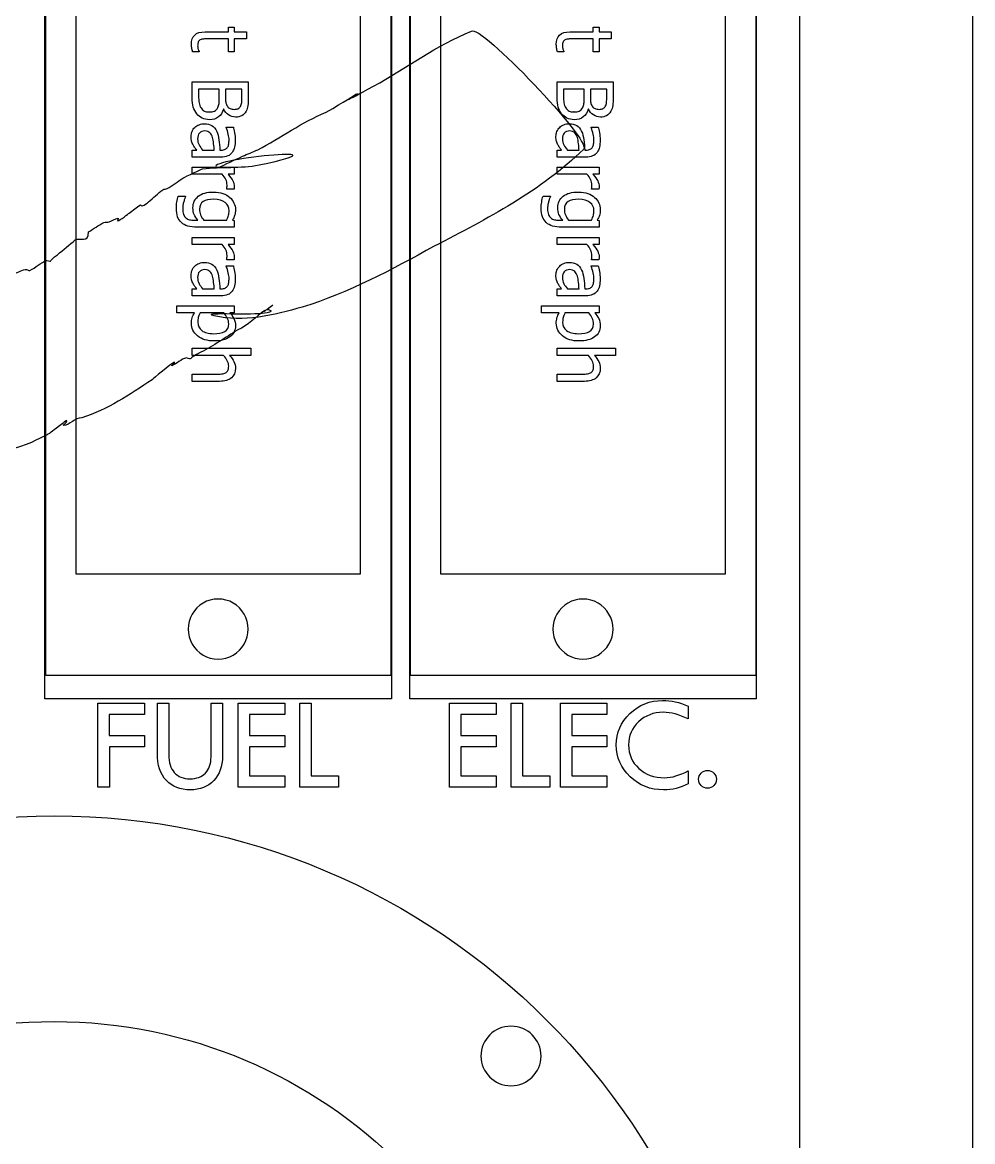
# Model space of a CAD drawing. Extents: x 0 to 339, y 0 to 211.
# Drawn here: x 303.77 to 338.59, y 86.33 to 127.34 of the extents above; entities that cross this region are included whole.
import ezdxf

# ---------------------------------------------------------------- set-up
doc = ezdxf.new("R2010")
doc.units = 0
doc.layers.add('Layer_1', color=7, linetype='CONTINUOUS')

msp = doc.modelspace()

# ---------------------------------------------------------------- linework, layer by layer
at = {"layer": 'Layer_1', "color": 7}
for p, q in [((338.58731, 210.418888), (338.58731, 0.132278)), ((306.537146, 102.394061), (308.239713, 102.394061)), ((306.537146, 99.321721), (306.537146, 102.394061)), ((308.239713, 102.394061), (308.239713, 101.974441)), ((308.717203, 102.389231), (309.136816, 102.389231)), ((308.717203, 100.570911), (308.717203, 102.389231)), ((309.136816, 102.389231), (309.136816, 100.500981)), ((310.68263, 100.428631), (310.68263, 102.389231)), ((310.68263, 102.389231), (311.102243, 102.389231)), ((311.102243, 102.389231), (311.102243, 100.457571)), ((311.678607, 102.394061), (313.381173, 102.394061)), ((311.678607, 99.321721), (311.678607, 102.394061)), ((313.381173, 102.394061), (313.381173, 101.974441)), ((313.933422, 102.394061), (314.348212, 102.394061)), ((313.933422, 99.321721), (313.933422, 102.394061)), ((314.348212, 102.394061), (314.348212, 99.736511)), ((319.424213, 102.394061), (321.126779, 102.394061)), ((319.424213, 99.321721), (319.424213, 102.394061)), ((321.126779, 102.394061), (321.126779, 101.974441)), ((321.679028, 102.394061), (322.093818, 102.394061)), ((321.679028, 99.321721), (321.679028, 102.394061)), ((322.093818, 102.394061), (322.093818, 99.736511)), ((323.485292, 102.394061), (325.187858, 102.394061)), ((323.485292, 99.321721), (323.485292, 102.394061)), ((325.187858, 102.394061), (325.187858, 101.974441)), ((328.163732, 102.290361), (328.163732, 101.815281)), ((328.163732, 102.290361), (328.163732, 102.290361)), ((308.239713, 101.974441), (306.951936, 101.974441)), ((306.951936, 101.974441), (306.951936, 101.207561)), ((313.381173, 101.974441), (312.093396, 101.974441)), ((312.093396, 101.974441), (312.093396, 101.207561)), ((321.126779, 101.974441), (319.839003, 101.974441)), ((319.839003, 101.974441), (319.839003, 101.207561)), ((325.187858, 101.974441), (323.900081, 101.974441)), ((323.900081, 101.974441), (323.900081, 101.207561)), ((306.951936, 101.207561), (308.239713, 101.207561)), ((308.239713, 101.207561), (308.239713, 100.792771)), ((312.093396, 101.207561), (313.381173, 101.207561)), ((313.381173, 101.207561), (313.381173, 100.792771)), ((319.839003, 101.207561), (321.126779, 101.207561)), ((321.126779, 101.207561), (321.126779, 100.792771)), ((323.900081, 101.207561), (325.187858, 101.207561)), ((325.187858, 101.207561), (325.187858, 100.792771)), ((308.239713, 100.792771), (306.956759, 100.792771)), ((306.956759, 100.792771), (306.956759, 99.321721)), ((313.381173, 100.792771), (312.093396, 100.792771)), ((312.093396, 100.792771), (312.093396, 99.736511)), ((321.126779, 100.792771), (319.839003, 100.792771)), ((319.839003, 100.792771), (319.839003, 99.736511)), ((325.187858, 100.792771), (323.900081, 100.792771)), ((323.900081, 100.792771), (323.900081, 99.736511)), ((312.093396, 99.736511), (313.381173, 99.736511)), ((313.381173, 99.736511), (313.381173, 99.321721)), ((314.348212, 99.736511), (315.349012, 99.736511)), ((315.349012, 99.736511), (315.349012, 99.321721)), ((319.839003, 99.736511), (321.126779, 99.736511)), ((321.126779, 99.736511), (321.126779, 99.321721)), ((322.093818, 99.736511), (323.094618, 99.736511)), ((323.094618, 99.736511), (323.094618, 99.321721)), ((323.900081, 99.736511), (325.187858, 99.736511)), ((325.187858, 99.736511), (325.187858, 99.321721)), ((328.163732, 99.919791), (328.163732, 99.439891)), ((306.956759, 99.321721), (306.537146, 99.321721)), ((313.381173, 99.321721), (311.678607, 99.321721)), ((315.349012, 99.321721), (313.933422, 99.321721)), ((321.126779, 99.321721), (319.424213, 99.321721)), ((323.094618, 99.321721), (321.679028, 99.321721)), ((325.187858, 99.321721), (323.485292, 99.321721)), ((328.547171, 99.603871), (328.547171, 99.603871))]:
    msp.add_line(p, q, dxfattribs=at)
at = {"layer": 'Layer_1', "color": 6}
for p, q in [((332.242034, 204.072506), (332.242034, 6.478666)), ((304.59308, 102.556143), (304.59308, 202.886143)), ((317.29308, 202.886143), (317.29308, 102.556143)), ((317.961255, 102.556138), (317.961255, 202.886138)), ((330.661255, 202.886138), (330.661255, 102.556138)), ((311.318932, 126.995346), (311.318932, 127.170357)), ((311.318932, 127.170357), (311.533912, 127.170357)), ((311.533912, 127.170357), (311.533912, 126.995346)), ((324.687107, 126.995341), (324.687107, 127.170352)), ((324.687107, 127.170352), (324.902087, 127.170352)), ((324.902087, 127.170352), (324.902087, 126.995341)), ((310.465932, 126.995346), (311.318932, 126.995346)), ((311.318932, 126.736275), (310.587202, 126.736275)), ((311.318932, 126.259474), (311.318932, 126.736275)), ((311.533912, 126.995346), (311.97626, 126.995346)), ((311.97626, 126.736275), (311.533912, 126.736275)), ((311.533912, 126.736275), (311.533912, 126.259474)), ((311.97626, 126.995346), (311.97626, 126.736275)), ((323.834107, 126.995341), (324.687107, 126.995341)), ((324.687107, 126.73627), (323.955377, 126.73627)), ((324.687107, 126.259469), (324.687107, 126.73627)), ((324.902087, 126.995341), (325.344435, 126.995341)), ((325.344435, 126.73627), (324.902087, 126.73627)), ((324.902087, 126.73627), (324.902087, 126.259469)), ((325.344435, 126.995341), (325.344435, 126.73627)), ((309.964372, 126.546144), (309.964322, 126.546106)), ((323.332547, 126.546139), (323.332497, 126.546101)), ((310.241362, 126.259512), (310.008472, 126.259512)), ((310.241362, 126.274672), (310.241362, 126.259512)), ((311.533912, 126.259474), (311.318932, 126.259474)), ((323.609537, 126.259507), (323.376647, 126.259507)), ((323.609537, 126.274667), (323.609537, 126.259507)), ((324.902087, 126.259469), (324.687107, 126.259469)), ((309.994652, 124.57827), (309.994652, 125.166692)), ((309.994652, 125.166692), (312.04655, 125.166692)), ((312.04655, 125.166692), (312.04655, 124.622367)), ((323.362827, 124.578265), (323.362827, 125.166687)), ((323.362827, 125.166687), (325.414725, 125.166687)), ((325.414725, 125.166687), (325.414725, 124.622362)), ((310.985802, 124.893838), (310.227882, 124.893838)), ((310.227882, 124.893838), (310.227882, 124.671973)), ((310.985802, 124.583779), (310.985802, 124.893838)), ((311.813392, 124.893837), (311.212562, 124.893837)), ((311.212562, 124.893837), (311.212562, 124.583778)), ((311.813392, 124.632009), (311.813392, 124.893837)), ((324.353977, 124.893833), (323.596057, 124.893833)), ((323.596057, 124.893833), (323.596057, 124.671968)), ((324.353977, 124.583774), (324.353977, 124.893833)), ((325.181567, 124.893832), (324.580737, 124.893832)), ((324.580737, 124.893832), (324.580737, 124.583773)), ((325.181567, 124.632004), (325.181567, 124.893832)), ((310.613722, 124.058745), (310.613382, 124.058749)), ((311.145314, 124.159344), (311.134314, 124.159344)), ((311.544642, 124.155215), (311.544932, 124.155209)), ((323.981897, 124.05874), (323.981557, 124.058744)), ((324.513489, 124.159339), (324.502489, 124.159339)), ((324.912817, 124.15521), (324.913107, 124.155204)), ((310.624434, 123.774872), (310.624402, 123.774871)), ((311.237592, 123.489626), (311.237592, 123.504786)), ((311.237592, 123.504786), (311.500792, 123.504786)), ((323.992609, 123.774867), (323.992577, 123.774866)), ((324.605767, 123.489621), (324.605767, 123.504781)), ((324.605767, 123.504781), (324.868967, 123.504781)), ((309.994592, 122.405113), (309.994592, 122.662806)), ((309.994592, 122.662806), (310.158632, 122.662794)), ((310.373602, 122.662794), (310.800792, 122.662794)), ((310.373682, 122.662794), (310.373602, 122.662794)), ((311.007522, 122.662804), (311.057122, 122.662804)), ((323.362767, 122.405108), (323.362767, 122.662801)), ((323.362767, 122.662801), (323.526807, 122.662789)), ((323.741777, 122.662789), (324.168967, 122.662789)), ((323.741857, 122.662789), (323.741777, 122.662789)), ((324.375697, 122.662799), (324.425297, 122.662799)), ((311.047412, 122.405113), (309.994592, 122.405113)), ((324.415587, 122.405108), (323.362767, 122.405108)), ((309.995212, 121.780848), (309.995212, 122.039919)), ((309.995212, 122.039919), (311.534482, 122.039919)), ((311.534482, 122.039919), (311.534482, 121.780848)), ((323.363387, 121.780843), (323.363387, 122.039914)), ((323.363387, 122.039914), (324.902657, 122.039914)), ((324.902657, 122.039914), (324.902657, 121.780843)), ((311.087992, 121.780848), (309.995212, 121.780848)), ((311.534482, 121.780848), (311.305722, 121.780848)), ((324.456167, 121.780843), (323.363387, 121.780843)), ((324.902657, 121.780843), (324.673897, 121.780843)), ((311.255542, 121.224122), (311.255542, 121.237902)), ((311.525512, 121.224121), (311.255542, 121.224122)), ((324.623717, 121.224117), (324.623717, 121.237897)), ((324.893687, 121.224116), (324.623717, 121.224117)), ((309.477962, 120.978831), (309.748062, 120.978831)), ((309.748062, 120.978831), (309.747972, 120.965051)), ((322.846137, 120.978826), (323.116237, 120.978826)), ((323.116237, 120.978826), (323.116147, 120.965046)), ((310.063682, 120.094128), (310.198732, 120.094128)), ((311.534042, 119.835059), (310.169782, 119.835059)), ((310.412182, 120.094131), (311.256922, 120.094131)), ((310.412302, 120.09413), (310.412182, 120.094131)), ((311.467942, 120.094132), (311.534042, 120.078972)), ((311.534042, 120.078972), (311.534042, 119.835059)), ((323.431857, 120.094123), (323.566907, 120.094123)), ((324.902217, 119.835054), (323.537957, 119.835054)), ((323.780357, 120.094126), (324.625097, 120.094126)), ((323.780477, 120.094125), (323.780357, 120.094126)), ((324.836117, 120.094127), (324.902217, 120.078967)), ((324.902217, 120.078967), (324.902217, 119.835054)), ((309.995212, 119.201159), (309.995212, 119.460233)), ((309.995212, 119.460233), (311.534482, 119.460233)), ((311.534482, 119.460233), (311.534482, 119.201161)), ((323.363387, 119.201154), (323.363387, 119.460228)), ((323.363387, 119.460228), (324.902657, 119.460228)), ((324.902657, 119.460228), (324.902657, 119.201156)), ((311.087992, 119.201159), (309.995212, 119.201159)), ((311.534482, 119.201161), (311.305722, 119.201161)), ((324.456167, 119.201154), (323.363387, 119.201154)), ((324.902657, 119.201156), (324.673897, 119.201156)), ((311.255542, 118.644434), (311.255542, 118.658214)), ((311.525512, 118.644435), (311.255542, 118.644434)), ((324.623717, 118.644429), (324.623717, 118.658209)), ((324.893687, 118.64443), (324.623717, 118.644429)), ((311.237592, 118.407422), (311.237592, 118.422582)), ((311.237592, 118.422582), (311.500792, 118.422582)), ((324.605767, 118.407417), (324.605767, 118.422577)), ((324.605767, 118.422577), (324.868967, 118.422577)), ((309.994592, 117.322909), (309.994592, 117.580602)), ((309.994592, 117.580602), (310.158632, 117.58059)), ((311.047412, 117.322909), (309.994592, 117.322909)), ((310.373682, 117.580591), (310.373602, 117.58059)), ((310.373602, 117.58059), (310.800792, 117.58059)), ((311.007522, 117.5806), (311.057122, 117.5806)), ((323.362767, 117.322904), (323.362767, 117.580597)), ((323.362767, 117.580597), (323.526807, 117.580585)), ((324.415587, 117.322904), (323.362767, 117.322904)), ((323.741857, 117.580586), (323.741777, 117.580585)), ((323.741777, 117.580585), (324.168967, 117.580585)), ((324.375697, 117.580595), (324.425297, 117.580595)), ((309.426902, 116.698646), (309.426902, 116.957717)), ((309.426902, 116.957717), (311.533922, 116.957717)), ((311.533922, 116.957717), (311.533922, 116.698646)), ((322.795077, 116.698641), (322.795077, 116.957712)), ((322.795077, 116.957712), (324.902097, 116.957712)), ((324.902097, 116.957712), (324.902097, 116.698641)), ((310.071822, 116.698646), (309.426902, 116.698646)), ((311.155002, 116.698645), (310.282702, 116.698645)), ((311.533922, 116.698646), (311.372692, 116.698646)), ((323.439997, 116.698641), (322.795077, 116.698641)), ((324.523177, 116.69864), (323.650877, 116.69864)), ((324.902097, 116.698641), (324.740867, 116.698641)), ((310.776082, 115.933833), (310.776032, 115.933834)), ((310.804982, 115.666495), (310.804932, 115.666495)), ((324.144257, 115.933828), (324.144207, 115.933829)), ((324.173157, 115.66649), (324.173107, 115.66649)), ((309.994532, 115.138701), (309.994532, 115.397773)), ((309.994532, 115.397773), (312.138758, 115.397773)), ((312.138758, 115.397773), (312.138758, 115.138701)), ((323.362707, 115.138696), (323.362707, 115.397768)), ((323.362707, 115.397768), (325.506933, 115.397768)), ((325.506933, 115.397768), (325.506933, 115.138696)), ((311.143812, 115.138701), (309.994532, 115.138701)), ((312.138758, 115.138701), (311.362922, 115.138701)), ((324.511987, 115.138696), (323.362707, 115.138696)), ((325.506933, 115.138696), (324.731097, 115.138696)), ((309.994642, 114.187859), (309.994642, 114.44693)), ((309.994642, 114.44693), (310.871072, 114.44693)), ((323.362817, 114.187854), (323.362817, 114.446925)), ((323.362817, 114.446925), (324.239247, 114.446925)), ((310.993592, 114.187855), (309.994642, 114.187859)), ((324.361767, 114.18785), (323.362817, 114.187854)), ((317.29308, 102.556143), (304.59308, 102.556143)), ((330.661255, 102.556138), (317.961255, 102.556138))]:
    msp.add_line(p, q, dxfattribs=at)
at = {"layer": 'Layer_1', "color": 3}
for p, q in [((304.625757, 103.412123), (304.625757, 168.339316)), ((317.272107, 168.339316), (317.272107, 103.412123)), ((317.993932, 103.412118), (317.993932, 168.339311)), ((330.640282, 168.339311), (330.640282, 103.412118)), ((324.338131, 122.696261), (324.337216, 122.696761)), ((317.272107, 103.412123), (304.625757, 103.412123)), ((330.640282, 103.412118), (317.993932, 103.412118))]:
    msp.add_line(p, q, dxfattribs=at)
at = {"layer": 'Layer_1', "color": 1}
for p, q in [((305.736066, 107.125322), (305.736066, 168.339323)), ((316.150067, 168.339323), (316.150067, 107.125322)), ((319.104241, 107.125317), (319.104241, 168.339318)), ((329.518242, 168.339318), (329.518242, 107.125317)), ((316.150067, 107.125322), (305.736066, 107.125322)), ((329.518242, 107.125317), (319.104241, 107.125317)), ((310.943072, 104.01091), (310.943072, 104.01091)), ((324.311247, 104.010905), (324.311247, 104.010905)), ((321.672897, 90.557651), (321.672897, 90.557651))]:
    msp.add_line(p, q, dxfattribs=at)
at = {"layer": 'Layer_1', "color": 3}
for points in [[(320.229681, 127.019041), (320.535354, 127.309541), (324.643804, 122.986771), (324.338131, 122.696261)], [(316.639629, 125.004951), (317.843034, 125.664521), (318.945976, 126.505961), (320.229681, 127.019041)], [(314.897216, 124.047631), (317.679124, 125.693751), (314.249622, 123.695021), (316.639629, 125.004951)], [(312.392644, 122.675191), (313.238596, 123.110591), (314.01073, 123.687521), (314.897216, 124.047631)], [(312.441856, 122.119441), (316.201559, 122.895021), (310.156121, 122.301941), (310.924286, 122.008891)], [(311.833711, 122.436491), (312.018338, 122.519891), (312.212515, 122.582481), (312.392644, 122.675191)], [(324.337216, 122.696761), (322.762151, 121.152481), (320.796615, 120.145841), (318.861558, 119.138451)], [(310.924286, 122.008891), (311.228556, 122.149021), (311.528435, 122.298601), (311.833711, 122.436491)], [(309.647168, 121.635151), (309.786127, 121.702451), (310.322544, 121.964541), (310.369904, 121.971351)], [(310.369904, 121.971351), (311.055254, 122.069951), (311.763703, 121.979351), (312.441856, 122.119441)], [(309.079849, 121.251201), (309.277069, 121.366291), (309.458071, 121.507171), (309.647168, 121.635151)], [(308.390636, 120.763371), (308.571187, 120.905641), (308.729249, 121.076211), (308.916865, 121.209001)], [(308.916865, 121.209001), (308.962665, 121.241401), (309.031377, 121.222901), (309.079849, 121.251201)], [(307.682078, 120.351481), (307.818762, 120.454731), (307.955446, 120.557981), (308.09213, 120.661231)], [(308.09213, 120.661231), (308.11647, 120.646331), (308.1379, 120.607231), (308.16484, 120.616431)], [(308.16484, 120.616431), (308.2498, 120.645531), (308.320098, 120.707831), (308.390636, 120.763371)], [(307.276313, 120.170241), (307.309303, 120.174241), (307.230403, 120.070541), (307.263613, 120.071241)], [(307.263613, 120.071241), (307.332403, 120.072241), (307.671866, 120.343801), (307.682078, 120.351481)], [(306.192236, 119.662321), (306.378953, 119.777371), (306.555112, 119.911631), (306.752386, 120.007471)], [(306.752386, 120.007471), (306.812496, 120.036671), (306.887667, 120.011471), (306.951485, 120.031171)], [(306.951485, 120.031171), (307.063959, 120.066071), (307.159473, 120.155241), (307.276313, 120.170241)], [(305.051432, 118.827751), (305.278683, 118.998631), (305.482438, 119.199351), (305.709821, 119.370041)], [(305.709821, 119.370041), (305.860184, 119.482921), (306.200068, 119.235091), (306.192236, 119.662321)], [(318.861558, 119.138451), (317.30303, 118.276451), (315.722621, 117.436721), (314.017275, 116.906491)], [(304.043449, 118.255511), (304.268424, 118.343011), (304.430296, 118.555411), (304.669612, 118.619191)], [(304.669612, 118.619191), (304.879136, 118.566591), (304.723882, 118.581391), (305.051432, 118.827751)], [(303.402655, 118.103761), (303.561484, 118.159361), (303.708381, 118.250631), (303.872131, 118.289411)], [(303.872131, 118.289411), (303.928781, 118.302811), (303.989183, 118.234411), (304.043449, 118.255511)], [(314.017275, 116.906491), (312.998259, 116.620511), (311.85383, 116.326791), (310.795232, 116.591611)], [(312.931796, 116.970821), (312.82673, 116.891221), (312.72431, 116.807541), (312.613793, 116.735641)], [(312.721717, 116.817461), (312.791757, 116.868561), (313.000879, 117.023191), (312.931796, 116.970821)], [(310.795232, 116.591611), (310.223971, 116.734521), (311.974004, 116.621911), (312.559236, 116.687311)], [(312.652763, 116.789341), (312.326294, 116.541511), (312.041734, 116.240961), (311.660602, 116.072531)], [(312.559236, 116.687311), (313.148331, 116.753111), (312.775295, 116.808321), (312.721717, 116.817461)], [(312.613793, 116.735641), (312.595273, 116.723541), (312.670383, 116.802641), (312.652763, 116.789341)], [(311.660602, 116.072531), (311.209514, 115.797181), (310.78208, 115.487641), (310.306094, 115.254631)], [(310.306094, 115.254631), (309.821245, 115.017281), (309.9955, 114.956561), (309.786558, 115.047061)], [(309.338881, 114.886791), (309.242251, 114.855391), (308.538226, 114.259451), (308.521504, 114.246101)], [(309.239771, 114.758511), (309.188761, 114.740711), (309.390266, 114.903501), (309.338881, 114.886791)], [(309.786558, 115.047061), (309.577564, 115.007761), (309.434292, 114.826531), (309.239771, 114.758511)], [(308.521504, 114.246101), (307.701931, 113.712031), (306.891512, 113.138801), (305.944066, 112.855721)], [(305.400638, 112.737351), (305.395838, 112.790551), (305.305808, 112.687451), (305.262314, 112.656451)], [(305.944066, 112.855721), (305.689775, 112.852721), (305.513747, 112.587861), (305.27041, 112.568301)], [(305.262314, 112.656451), (304.437078, 112.069351), (305.066284, 112.432701), (304.102645, 111.947391)], [(305.27041, 112.568301), (305.1995, 112.562301), (305.407147, 112.666501), (305.400638, 112.737351)], [(304.102645, 111.947391), (303.048122, 111.563571), (301.975342, 111.229431), (300.893064, 110.932831)], [(279.382211, 72.714281), (279.382211, 86.832341), (290.812126, 98.262261), (304.930188, 98.262261)], [(304.930188, 98.262261), (319.027085, 98.262261), (330.457, 86.832341), (330.457, 72.714281)]]:
    msp.add_open_spline(points, degree=3, dxfattribs=at)
at = {"layer": 'Layer_1', "color": 6}
for points in [[(309.964322, 126.546106), (309.964322, 126.687585), (310.004285, 126.797828), (310.084212, 126.876835)], [(310.084212, 126.876835), (310.165059, 126.955842), (310.292299, 126.995346), (310.465932, 126.995346)], [(310.587202, 126.736275), (310.509109, 126.736275), (310.448932, 126.734908), (310.406672, 126.732175)], [(323.332497, 126.546101), (323.332497, 126.68758), (323.37246, 126.797823), (323.452387, 126.87683)], [(323.452387, 126.87683), (323.533234, 126.955837), (323.660474, 126.995341), (323.834107, 126.995341)], [(323.955377, 126.73627), (323.877284, 126.73627), (323.817107, 126.734903), (323.774847, 126.73217)], [(309.976772, 126.40834), (309.968505, 126.457947), (309.964372, 126.503881), (309.964372, 126.546144)], [(310.008472, 126.259512), (309.994672, 126.308205), (309.984105, 126.357815), (309.976772, 126.40834)], [(310.215162, 126.624695), (310.199562, 126.589788), (310.191762, 126.542476), (310.191762, 126.482757)], [(310.191762, 126.482757), (310.191762, 126.440497), (310.197729, 126.399615), (310.209662, 126.360112)], [(310.209662, 126.360112), (310.222529, 126.320605), (310.233095, 126.292125), (310.241362, 126.274672)], [(310.288162, 126.700485), (310.256029, 126.684865), (310.231695, 126.659602), (310.215162, 126.624695)], [(310.406672, 126.732175), (310.364405, 126.729442), (310.324902, 126.718878), (310.288162, 126.700485)], [(323.344947, 126.408335), (323.33668, 126.457942), (323.332547, 126.503876), (323.332547, 126.546139)], [(323.376647, 126.259507), (323.362847, 126.3082), (323.35228, 126.35781), (323.344947, 126.408335)], [(323.583337, 126.62469), (323.567737, 126.589783), (323.559937, 126.542471), (323.559937, 126.482752)], [(323.559937, 126.482752), (323.559937, 126.440492), (323.565904, 126.39961), (323.577837, 126.360107)], [(323.577837, 126.360107), (323.590704, 126.3206), (323.60127, 126.29212), (323.609537, 126.274667)], [(323.656337, 126.70048), (323.624204, 126.68486), (323.59987, 126.659597), (323.583337, 126.62469)], [(323.774847, 126.73217), (323.73258, 126.729437), (323.693077, 126.718873), (323.656337, 126.70048)], [(310.031852, 124.236516), (310.007052, 124.324711), (309.994652, 124.438629), (309.994652, 124.57827)], [(310.227882, 124.671973), (310.227882, 124.552543), (310.233382, 124.458377), (310.244382, 124.389476)], [(310.244382, 124.389476), (310.255382, 124.320574), (310.278815, 124.25994), (310.314682, 124.207575)], [(310.931702, 124.225489), (310.954702, 124.268669), (310.969402, 124.315982), (310.975802, 124.367427)], [(310.975802, 124.367427), (310.982469, 124.417954), (310.985802, 124.490071), (310.985802, 124.583779)], [(311.212562, 124.583778), (311.212562, 124.498339), (311.216695, 124.435409), (311.224962, 124.394987)], [(311.224962, 124.394987), (311.234162, 124.354567), (311.252529, 124.312766), (311.280062, 124.269585)], [(311.759892, 124.259939), (311.784692, 124.304039), (311.799859, 124.353189), (311.805392, 124.407389)], [(311.805392, 124.407389), (311.810725, 124.461589), (311.813392, 124.536462), (311.813392, 124.632009)], [(312.03139, 124.294394), (312.022203, 124.220899), (311.999697, 124.150619), (311.96387, 124.083554)], [(312.04655, 124.622367), (312.04655, 124.476295), (312.041497, 124.366971), (312.03139, 124.294394)], [(323.400027, 124.236511), (323.375227, 124.324706), (323.362827, 124.438624), (323.362827, 124.578265)], [(323.596057, 124.671968), (323.596057, 124.552538), (323.601557, 124.458372), (323.612557, 124.389471)], [(323.612557, 124.389471), (323.623557, 124.320569), (323.64699, 124.259935), (323.682857, 124.20757)], [(324.299877, 124.225484), (324.322877, 124.268664), (324.337577, 124.315977), (324.343977, 124.367422)], [(324.343977, 124.367422), (324.350644, 124.417949), (324.353977, 124.490066), (324.353977, 124.583774)], [(324.580737, 124.583773), (324.580737, 124.498334), (324.58487, 124.435404), (324.593137, 124.394982)], [(324.593137, 124.394982), (324.602337, 124.354562), (324.620704, 124.312761), (324.648237, 124.26958)], [(325.128067, 124.259934), (325.152867, 124.304034), (325.168034, 124.353184), (325.173567, 124.407384)], [(325.173567, 124.407384), (325.1789, 124.461584), (325.181567, 124.536457), (325.181567, 124.632004)], [(325.399565, 124.294389), (325.390378, 124.220894), (325.367872, 124.150614), (325.332045, 124.083549)], [(325.414725, 124.622362), (325.414725, 124.47629), (325.409672, 124.366966), (325.399565, 124.294389)], [(310.161382, 123.988469), (310.100715, 124.06564), (310.057539, 124.148322), (310.031852, 124.236516)], [(310.354312, 123.832751), (310.276219, 123.871338), (310.211909, 123.923244), (310.161382, 123.988469)], [(310.314682, 124.207575), (310.350482, 124.156128), (310.390905, 124.118462), (310.435952, 124.094575)], [(310.435952, 124.094575), (310.481885, 124.070688), (310.541142, 124.058745), (310.613722, 124.058745)], [(310.613382, 124.058749), (310.690549, 124.058749), (310.753939, 124.069772), (310.803552, 124.091819)], [(310.952414, 123.875468), (310.865134, 123.808404), (310.755807, 123.774872), (310.624434, 123.774872)], [(310.803552, 124.091819), (310.854085, 124.113866), (310.896802, 124.158422), (310.931702, 124.225489)], [(311.134314, 124.159344), (311.101247, 124.037158), (311.040614, 123.942533), (310.952414, 123.875468)], [(311.324464, 123.948504), (311.248211, 123.999031), (311.188494, 124.069311), (311.145314, 124.159344)], [(311.280062, 124.269585), (311.306729, 124.228245), (311.341639, 124.198848), (311.384792, 124.181395)], [(311.583534, 123.871334), (311.487067, 123.871334), (311.400711, 123.897057), (311.324464, 123.948504)], [(311.384792, 124.181395), (311.427992, 124.163942), (311.481275, 124.155215), (311.544642, 124.155215)], [(311.544932, 124.155209), (311.594532, 124.155209), (311.637252, 124.163476), (311.673092, 124.180009)], [(311.808154, 123.922324), (311.744754, 123.888331), (311.669881, 123.871334), (311.583534, 123.871334)], [(311.673092, 124.180009), (311.709825, 124.196542), (311.738759, 124.223186), (311.759892, 124.259939)], [(311.96387, 124.083554), (311.924363, 124.010059), (311.872458, 123.956315), (311.808154, 123.922324)], [(323.529557, 123.988464), (323.46889, 124.065635), (323.425714, 124.148317), (323.400027, 124.236511)], [(323.722487, 123.832746), (323.644394, 123.871333), (323.580084, 123.923239), (323.529557, 123.988464)], [(323.682857, 124.20757), (323.718657, 124.156123), (323.75908, 124.118457), (323.804127, 124.09457)], [(323.804127, 124.09457), (323.85006, 124.070683), (323.909317, 124.05874), (323.981897, 124.05874)], [(323.981557, 124.058744), (324.058724, 124.058744), (324.122114, 124.069767), (324.171727, 124.091814)], [(324.320589, 123.875463), (324.233309, 123.808399), (324.123982, 123.774867), (323.992609, 123.774867)], [(324.171727, 124.091814), (324.22226, 124.113861), (324.264977, 124.158417), (324.299877, 124.225484)], [(324.502489, 124.159339), (324.469422, 124.037153), (324.408789, 123.942528), (324.320589, 123.875463)], [(324.692639, 123.948499), (324.616386, 123.999026), (324.556669, 124.069306), (324.513489, 124.159339)], [(324.648237, 124.26958), (324.674904, 124.22824), (324.709814, 124.198843), (324.752967, 124.18139)], [(324.951709, 123.871329), (324.855242, 123.871329), (324.768886, 123.897052), (324.692639, 123.948499)], [(324.752967, 124.18139), (324.796167, 124.163937), (324.84945, 124.15521), (324.912817, 124.15521)], [(324.913107, 124.155204), (324.962707, 124.155204), (325.005427, 124.163471), (325.041267, 124.180004)], [(325.176329, 123.922319), (325.112929, 123.888326), (325.038056, 123.871329), (324.951709, 123.871329)], [(325.041267, 124.180004), (325.078, 124.196537), (325.106934, 124.223181), (325.128067, 124.259934)], [(325.332045, 124.083549), (325.292538, 124.010054), (325.240633, 123.95631), (325.176329, 123.922319)], [(309.987832, 123.343547), (310.011699, 123.400507), (310.045232, 123.450576), (310.088432, 123.493753)], [(310.088432, 123.493753), (310.130699, 123.535093), (310.182602, 123.568166), (310.244142, 123.592973)], [(310.244142, 123.592973), (310.306609, 123.61778), (310.372295, 123.630183), (310.441202, 123.630183)], [(310.624402, 123.774871), (310.522429, 123.774871), (310.432399, 123.794164), (310.354312, 123.832751)], [(310.441202, 123.630183), (310.547775, 123.630183), (310.638269, 123.607676), (310.712682, 123.562663)], [(310.712682, 123.562663), (310.788015, 123.51765), (310.847729, 123.446451), (310.891822, 123.349067)], [(311.314792, 123.247091), (311.297325, 123.327936), (311.271592, 123.408781), (311.237592, 123.489626)], [(311.500792, 123.504786), (311.514592, 123.457013), (311.529759, 123.38857), (311.546292, 123.299459)], [(323.356007, 123.343542), (323.379874, 123.400502), (323.413407, 123.450571), (323.456607, 123.493748)], [(323.456607, 123.493748), (323.498874, 123.535088), (323.550777, 123.568161), (323.612317, 123.592968)], [(323.612317, 123.592968), (323.674784, 123.617775), (323.74047, 123.630178), (323.809377, 123.630178)], [(323.992577, 123.774866), (323.890604, 123.774866), (323.800574, 123.794159), (323.722487, 123.832746)], [(323.809377, 123.630178), (323.91595, 123.630178), (324.006444, 123.607671), (324.080857, 123.562658)], [(324.080857, 123.562658), (324.15619, 123.517645), (324.215904, 123.446446), (324.259997, 123.349062)], [(324.682967, 123.247086), (324.6655, 123.327931), (324.639767, 123.408776), (324.605767, 123.489621)], [(324.868967, 123.504781), (324.882767, 123.457008), (324.897934, 123.388565), (324.914467, 123.299454)], [(309.952032, 123.163024), (309.952032, 123.226411), (309.963965, 123.286585), (309.987832, 123.343547)], [(309.971332, 122.983879), (309.958465, 123.026139), (309.952032, 123.085854), (309.952032, 123.163024)], [(310.257872, 123.288423), (310.212872, 123.238816), (310.190372, 123.16624), (310.190372, 123.070693)], [(310.190372, 123.070693), (310.190372, 122.98893), (310.207839, 122.914975), (310.242772, 122.848829)], [(310.457692, 123.362833), (310.369499, 123.362833), (310.302892, 123.33803), (310.257872, 123.288423)], [(310.639592, 123.295313), (310.596392, 123.340326), (310.535759, 123.362833), (310.457692, 123.362833)], [(310.737392, 123.124437), (310.716259, 123.193339), (310.683659, 123.250298), (310.639592, 123.295313)], [(310.777392, 122.89706), (310.768192, 122.990767), (310.754859, 123.066559), (310.737392, 123.124437)], [(310.891822, 123.349067), (310.931355, 123.26271), (310.958455, 123.160735), (310.973122, 123.043142)], [(310.973122, 123.043142), (310.988722, 122.92555), (311.000189, 122.798771), (311.007522, 122.662804)], [(311.342392, 123.036251), (311.342392, 123.095964), (311.333192, 123.166244), (311.314792, 123.247091)], [(311.546292, 123.299459), (311.562825, 123.210346), (311.571092, 123.122151), (311.571092, 123.034875)], [(323.320207, 123.163019), (323.320207, 123.226406), (323.33214, 123.28658), (323.356007, 123.343542)], [(323.339507, 122.983874), (323.32664, 123.026134), (323.320207, 123.085849), (323.320207, 123.163019)], [(323.626047, 123.288418), (323.581047, 123.238811), (323.558547, 123.166235), (323.558547, 123.070688)], [(323.558547, 123.070688), (323.558547, 122.988925), (323.576014, 122.91497), (323.610947, 122.848824)], [(323.825867, 123.362828), (323.737674, 123.362828), (323.671067, 123.338025), (323.626047, 123.288418)], [(324.007767, 123.295308), (323.964567, 123.340321), (323.903934, 123.362828), (323.825867, 123.362828)], [(324.105567, 123.124432), (324.084434, 123.193334), (324.051834, 123.250293), (324.007767, 123.295308)], [(324.145567, 122.897055), (324.136367, 122.990762), (324.123034, 123.066554), (324.105567, 123.124432)], [(324.259997, 123.349062), (324.29953, 123.262705), (324.32663, 123.16073), (324.341297, 123.043137)], [(324.341297, 123.043137), (324.356897, 122.925545), (324.368364, 122.798766), (324.375697, 122.662799)], [(324.710567, 123.036246), (324.710567, 123.095959), (324.701367, 123.166239), (324.682967, 123.247086)], [(324.914467, 123.299454), (324.931, 123.210341), (324.939267, 123.122146), (324.939267, 123.03487)], [(310.026432, 122.850209), (310.002565, 122.896142), (309.984199, 122.940699), (309.971332, 122.983879)], [(310.092532, 122.748234), (310.064999, 122.783147), (310.042965, 122.817139), (310.026432, 122.850209)], [(310.158632, 122.662794), (310.143032, 122.683921), (310.120999, 122.712401), (310.092532, 122.748234)], [(310.242772, 122.848829), (310.278572, 122.782682), (310.322209, 122.720671), (310.373682, 122.662794)], [(310.800792, 122.662794), (310.795459, 122.724347), (310.787659, 122.802436), (310.777392, 122.89706)], [(311.057122, 122.662804), (311.117789, 122.662804), (311.166479, 122.671991), (311.203192, 122.690364)], [(311.203192, 122.690364), (311.240859, 122.708737), (311.269792, 122.734461), (311.289992, 122.767534)], [(311.289992, 122.767534), (311.311125, 122.800607), (311.324925, 122.84103), (311.331392, 122.888801)], [(311.331392, 122.888801), (311.338725, 122.936574), (311.342392, 122.985724), (311.342392, 123.036251)], [(311.546292, 122.767536), (311.529759, 122.694959), (311.499892, 122.629732), (311.456692, 122.571854)], [(311.571092, 123.034875), (311.571092, 122.929226), (311.562825, 122.840113), (311.546292, 122.767536)], [(323.394607, 122.850204), (323.37074, 122.896137), (323.352374, 122.940694), (323.339507, 122.983874)], [(323.460707, 122.748229), (323.433174, 122.783142), (323.41114, 122.817134), (323.394607, 122.850204)], [(323.526807, 122.662789), (323.511207, 122.683916), (323.489174, 122.712396), (323.460707, 122.748229)], [(323.610947, 122.848824), (323.646747, 122.782677), (323.690384, 122.720666), (323.741857, 122.662789)], [(324.168967, 122.662789), (324.163634, 122.724342), (324.155834, 122.802431), (324.145567, 122.897055)], [(324.425297, 122.662799), (324.485964, 122.662799), (324.534654, 122.671986), (324.571367, 122.690359)], [(324.571367, 122.690359), (324.609034, 122.708732), (324.637967, 122.734456), (324.658167, 122.767529)], [(324.658167, 122.767529), (324.6793, 122.800602), (324.6931, 122.841025), (324.699567, 122.888796)], [(324.699567, 122.888796), (324.7069, 122.936569), (324.710567, 122.985719), (324.710567, 123.036246)], [(324.914467, 122.767531), (324.897934, 122.694954), (324.868067, 122.629727), (324.824867, 122.571849)], [(324.939267, 123.03487), (324.939267, 122.929221), (324.931, 122.840108), (324.914467, 122.767531)], [(311.292702, 122.446453), (311.225635, 122.418893), (311.143872, 122.405113), (311.047412, 122.405113)], [(311.456692, 122.571854), (311.414425, 122.515814), (311.359762, 122.474014), (311.292702, 122.446453)], [(324.660877, 122.446448), (324.59381, 122.418888), (324.512047, 122.405108), (324.415587, 122.405108)], [(324.824867, 122.571849), (324.7826, 122.515809), (324.727937, 122.474009), (324.660877, 122.446448)], [(311.223042, 121.585166), (311.192709, 121.654068), (311.147692, 121.719295), (311.087992, 121.780848)], [(311.268542, 121.377082), (311.268542, 121.446903), (311.253375, 121.516264), (311.223042, 121.585166)], [(311.305722, 121.780848), (311.389322, 121.686223), (311.448119, 121.604), (311.482112, 121.534179)], [(311.482112, 121.534179), (311.517045, 121.46344), (311.534512, 121.394997), (311.534512, 121.328851)], [(324.591217, 121.585161), (324.560884, 121.654063), (324.515867, 121.71929), (324.456167, 121.780843)], [(324.636717, 121.377077), (324.636717, 121.446898), (324.62155, 121.516259), (324.591217, 121.585161)], [(324.673897, 121.780843), (324.757497, 121.686218), (324.816294, 121.603995), (324.850287, 121.534174)], [(324.850287, 121.534174), (324.88522, 121.463435), (324.902687, 121.394992), (324.902687, 121.328846)], [(310.216662, 120.970561), (310.347115, 121.074373), (310.534529, 121.126279), (310.778902, 121.126279)], [(310.778902, 121.126279), (310.906602, 121.126279), (311.019602, 121.108366), (311.117902, 121.072539)], [(311.117902, 121.072539), (311.217122, 121.036712), (311.301182, 120.988481), (311.370082, 120.927845)], [(311.255542, 121.237902), (311.260875, 121.257195), (311.264209, 121.277865), (311.265542, 121.299912)], [(311.265542, 121.299912), (311.267542, 121.321039), (311.268542, 121.346762), (311.268542, 121.377082)], [(311.531512, 121.269591), (311.530845, 121.255811), (311.528845, 121.240654), (311.525512, 121.224121)], [(311.534512, 121.328851), (311.534512, 121.302211), (311.533512, 121.282458), (311.531512, 121.269591)], [(323.584837, 120.970556), (323.71529, 121.074368), (323.902704, 121.126274), (324.147077, 121.126274)], [(324.147077, 121.126274), (324.274777, 121.126274), (324.387777, 121.108361), (324.486077, 121.072534)], [(324.486077, 121.072534), (324.585297, 121.036707), (324.669357, 120.988476), (324.738257, 120.92784)], [(324.623717, 121.237897), (324.62905, 121.25719), (324.632384, 121.27786), (324.633717, 121.299907)], [(324.633717, 121.299907), (324.635717, 121.321034), (324.636717, 121.346757), (324.636717, 121.377077)], [(324.899687, 121.269586), (324.89902, 121.255806), (324.89702, 121.240649), (324.893687, 121.224116)], [(324.902687, 121.328846), (324.902687, 121.302206), (324.901687, 121.282453), (324.899687, 121.269586)], [(309.411862, 120.528212), (309.411862, 120.603545), (309.417829, 120.680715), (309.429762, 120.759723)], [(309.429762, 120.759723), (309.441695, 120.837812), (309.457762, 120.910848), (309.477962, 120.978831)], [(309.654372, 120.639834), (309.647039, 120.599414), (309.643372, 120.555317), (309.643372, 120.507543)], [(309.683272, 120.772126), (309.671339, 120.724353), (309.661705, 120.680255), (309.654372, 120.639834)], [(309.719072, 120.887881), (309.706205, 120.853888), (309.694272, 120.815303), (309.683272, 120.772126)], [(309.747972, 120.965051), (309.740639, 120.947598), (309.731005, 120.921874), (309.719072, 120.887881)], [(310.020982, 120.551637), (310.020982, 120.727107), (310.086209, 120.866748), (310.216662, 120.970561)], [(310.394352, 120.773503), (310.305239, 120.715623), (310.260682, 120.622376), (310.260682, 120.493761)], [(310.784332, 120.858943), (310.613459, 120.858943), (310.483465, 120.830463), (310.394352, 120.773503)], [(311.199122, 120.745943), (311.102662, 120.821276), (310.964399, 120.858943), (310.784332, 120.858943)], [(311.343822, 120.435885), (311.343822, 120.567258), (311.295589, 120.67061), (311.199122, 120.745943)], [(311.370082, 120.927845), (311.436215, 120.869965), (311.487202, 120.801523), (311.523042, 120.722518)], [(311.523042, 120.722518), (311.558842, 120.64351), (311.576742, 120.561746), (311.576742, 120.477227)], [(322.780037, 120.528207), (322.780037, 120.60354), (322.786004, 120.68071), (322.797937, 120.759718)], [(322.797937, 120.759718), (322.80987, 120.837807), (322.825937, 120.910843), (322.846137, 120.978826)], [(323.022547, 120.639829), (323.015214, 120.599409), (323.011547, 120.555312), (323.011547, 120.507538)], [(323.051447, 120.772121), (323.039514, 120.724348), (323.02988, 120.68025), (323.022547, 120.639829)], [(323.087247, 120.887876), (323.07438, 120.853883), (323.062447, 120.815298), (323.051447, 120.772121)], [(323.116147, 120.965046), (323.108814, 120.947593), (323.09918, 120.921869), (323.087247, 120.887876)], [(323.389157, 120.551632), (323.389157, 120.727102), (323.454384, 120.866743), (323.584837, 120.970556)], [(323.762527, 120.773498), (323.673414, 120.715618), (323.628857, 120.622371), (323.628857, 120.493756)], [(324.152507, 120.858938), (323.981634, 120.858938), (323.85164, 120.830458), (323.762527, 120.773498)], [(324.567297, 120.745938), (324.470837, 120.821271), (324.332574, 120.858938), (324.152507, 120.858938)], [(324.711997, 120.43588), (324.711997, 120.567253), (324.663764, 120.670605), (324.567297, 120.745938)], [(324.738257, 120.92784), (324.80439, 120.86996), (324.855377, 120.801518), (324.891217, 120.722513)], [(324.891217, 120.722513), (324.927017, 120.643505), (324.944917, 120.561741), (324.944917, 120.477222)], [(309.595142, 120.005936), (309.472955, 120.119854), (309.411862, 120.293946), (309.411862, 120.528212)], [(309.643372, 120.507543), (309.643372, 120.427616), (309.653939, 120.360092), (309.675072, 120.304971)], [(309.675072, 120.304971), (309.696205, 120.248931), (309.725605, 120.205293), (309.763272, 120.174058)], [(309.763272, 120.174058), (309.800939, 120.144658), (309.844575, 120.123988), (309.894182, 120.112048)], [(310.063682, 120.299456), (310.035215, 120.366521), (310.020982, 120.450581), (310.020982, 120.551637)], [(310.198732, 120.094128), (310.138065, 120.163949), (310.093049, 120.232391), (310.063682, 120.299456)], [(310.260682, 120.493761), (310.260682, 120.426697), (310.274015, 120.357795), (310.300682, 120.287056)], [(310.300682, 120.287056), (310.327349, 120.215398), (310.364555, 120.151089), (310.412302, 120.09413)], [(311.256922, 120.094131), (311.288189, 120.158438), (311.310255, 120.218153), (311.323122, 120.273276)], [(311.323122, 120.273276), (311.336922, 120.327483), (311.343822, 120.381686), (311.343822, 120.435885)], [(311.547842, 120.270521), (311.529442, 120.211728), (311.502809, 120.152931), (311.467942, 120.094132)], [(311.576742, 120.477227), (311.576742, 120.397301), (311.567109, 120.328399), (311.547842, 120.270521)], [(322.963317, 120.005931), (322.84113, 120.119849), (322.780037, 120.293941), (322.780037, 120.528207)], [(323.011547, 120.507538), (323.011547, 120.427611), (323.022114, 120.360087), (323.043247, 120.304966)], [(323.043247, 120.304966), (323.06438, 120.248926), (323.09378, 120.205288), (323.131447, 120.174053)], [(323.131447, 120.174053), (323.169114, 120.144653), (323.21275, 120.123983), (323.262357, 120.112043)], [(323.431857, 120.299451), (323.40339, 120.366516), (323.389157, 120.450576), (323.389157, 120.551632)], [(323.566907, 120.094123), (323.50624, 120.163944), (323.461224, 120.232386), (323.431857, 120.299451)], [(323.628857, 120.493756), (323.628857, 120.426692), (323.64219, 120.35779), (323.668857, 120.287051)], [(323.668857, 120.287051), (323.695524, 120.215393), (323.73273, 120.151084), (323.780477, 120.094125)], [(324.625097, 120.094126), (324.656364, 120.158433), (324.67843, 120.218148), (324.691297, 120.273271)], [(324.691297, 120.273271), (324.705097, 120.327478), (324.711997, 120.381681), (324.711997, 120.43588)], [(324.916017, 120.270516), (324.897617, 120.211723), (324.870984, 120.152926), (324.836117, 120.094127)], [(324.944917, 120.477222), (324.944917, 120.397296), (324.935284, 120.328394), (324.916017, 120.270516)], [(310.169782, 119.835059), (309.908875, 119.835059), (309.717329, 119.892018), (309.595142, 120.005936)], [(309.894182, 120.112048), (309.943782, 120.100101), (310.000282, 120.094128), (310.063682, 120.094128)], [(323.537957, 119.835054), (323.27705, 119.835054), (323.085504, 119.892013), (322.963317, 120.005931)], [(323.262357, 120.112043), (323.311957, 120.100096), (323.368457, 120.094123), (323.431857, 120.094123)], [(311.223042, 119.005478), (311.192709, 119.07438), (311.147692, 119.139607), (311.087992, 119.201159)], [(311.268542, 118.797394), (311.268542, 118.867215), (311.253375, 118.936576), (311.223042, 119.005478)], [(311.305722, 119.201161), (311.389322, 119.106536), (311.448119, 119.024314), (311.482112, 118.954493)], [(311.482112, 118.954493), (311.517045, 118.883754), (311.534512, 118.815311), (311.534512, 118.749165)], [(324.591217, 119.005473), (324.560884, 119.074375), (324.515867, 119.139602), (324.456167, 119.201154)], [(324.636717, 118.797389), (324.636717, 118.86721), (324.62155, 118.936571), (324.591217, 119.005473)], [(324.673897, 119.201156), (324.757497, 119.106531), (324.816294, 119.024309), (324.850287, 118.954488)], [(324.850287, 118.954488), (324.88522, 118.883749), (324.902687, 118.815306), (324.902687, 118.74916)], [(310.244142, 118.510769), (310.306609, 118.535576), (310.372295, 118.547979), (310.441202, 118.547979)], [(310.441202, 118.547979), (310.547775, 118.547979), (310.638269, 118.525472), (310.712682, 118.480459)], [(311.255542, 118.658214), (311.260875, 118.677507), (311.264209, 118.698177), (311.265542, 118.720224)], [(311.265542, 118.720224), (311.267542, 118.741351), (311.268542, 118.767074), (311.268542, 118.797394)], [(311.531512, 118.689905), (311.530845, 118.676125), (311.528845, 118.660968), (311.525512, 118.644435)], [(311.534512, 118.749165), (311.534512, 118.722525), (311.533512, 118.702772), (311.531512, 118.689905)], [(323.612317, 118.510764), (323.674784, 118.535571), (323.74047, 118.547974), (323.809377, 118.547974)], [(323.809377, 118.547974), (323.91595, 118.547974), (324.006444, 118.525467), (324.080857, 118.480454)], [(324.623717, 118.658209), (324.62905, 118.677502), (324.632384, 118.698172), (324.633717, 118.720219)], [(324.633717, 118.720219), (324.635717, 118.741346), (324.636717, 118.767069), (324.636717, 118.797389)], [(324.899687, 118.6899), (324.89902, 118.67612), (324.89702, 118.660963), (324.893687, 118.64443)], [(324.902687, 118.74916), (324.902687, 118.72252), (324.901687, 118.702767), (324.899687, 118.6899)], [(309.952032, 118.08082), (309.952032, 118.144207), (309.963965, 118.204381), (309.987832, 118.261343)], [(309.987832, 118.261343), (310.011699, 118.318303), (310.045232, 118.368372), (310.088432, 118.411549)], [(310.088432, 118.411549), (310.130699, 118.452889), (310.182602, 118.485962), (310.244142, 118.510769)], [(310.257872, 118.20622), (310.212872, 118.156613), (310.190372, 118.084037), (310.190372, 117.98849)], [(310.457692, 118.28063), (310.369499, 118.28063), (310.302892, 118.255827), (310.257872, 118.20622)], [(310.639592, 118.21311), (310.596392, 118.258123), (310.535759, 118.28063), (310.457692, 118.28063)], [(310.737392, 118.042233), (310.716259, 118.111135), (310.683659, 118.168094), (310.639592, 118.21311)], [(310.712682, 118.480459), (310.788015, 118.435446), (310.847729, 118.364247), (310.891822, 118.266863)], [(310.891822, 118.266863), (310.931355, 118.180506), (310.958455, 118.078531), (310.973122, 117.960939)], [(311.314792, 118.164887), (311.297325, 118.245732), (311.271592, 118.326577), (311.237592, 118.407422)], [(311.342392, 117.954047), (311.342392, 118.01376), (311.333192, 118.08404), (311.314792, 118.164887)], [(311.500792, 118.422582), (311.514592, 118.374809), (311.529759, 118.306366), (311.546292, 118.217255)], [(311.546292, 118.217255), (311.562825, 118.128142), (311.571092, 118.039947), (311.571092, 117.952671)], [(323.320207, 118.080815), (323.320207, 118.144202), (323.33214, 118.204376), (323.356007, 118.261338)], [(323.356007, 118.261338), (323.379874, 118.318298), (323.413407, 118.368367), (323.456607, 118.411544)], [(323.456607, 118.411544), (323.498874, 118.452884), (323.550777, 118.485957), (323.612317, 118.510764)], [(323.626047, 118.206215), (323.581047, 118.156608), (323.558547, 118.084032), (323.558547, 117.988485)], [(323.825867, 118.280625), (323.737674, 118.280625), (323.671067, 118.255822), (323.626047, 118.206215)], [(324.007767, 118.213105), (323.964567, 118.258118), (323.903934, 118.280625), (323.825867, 118.280625)], [(324.105567, 118.042228), (324.084434, 118.11113), (324.051834, 118.168089), (324.007767, 118.213105)], [(324.080857, 118.480454), (324.15619, 118.435441), (324.215904, 118.364242), (324.259997, 118.266858)], [(324.259997, 118.266858), (324.29953, 118.180501), (324.32663, 118.078526), (324.341297, 117.960934)], [(324.682967, 118.164882), (324.6655, 118.245727), (324.639767, 118.326572), (324.605767, 118.407417)], [(324.710567, 117.954042), (324.710567, 118.013755), (324.701367, 118.084035), (324.682967, 118.164882)], [(324.868967, 118.422577), (324.882767, 118.374804), (324.897934, 118.306361), (324.914467, 118.21725)], [(324.914467, 118.21725), (324.931, 118.128137), (324.939267, 118.039942), (324.939267, 117.952666)], [(309.971332, 117.901675), (309.958465, 117.943935), (309.952032, 118.00365), (309.952032, 118.08082)], [(310.026432, 117.768005), (310.002565, 117.813938), (309.984199, 117.858495), (309.971332, 117.901675)], [(310.092532, 117.66603), (310.064999, 117.700943), (310.042965, 117.734935), (310.026432, 117.768005)], [(310.190372, 117.98849), (310.190372, 117.906727), (310.207839, 117.832772), (310.242772, 117.766626)], [(310.242772, 117.766626), (310.278572, 117.700479), (310.322209, 117.638468), (310.373682, 117.580591)], [(310.777392, 117.814857), (310.768192, 117.908563), (310.754859, 117.984355), (310.737392, 118.042233)], [(310.800792, 117.58059), (310.795459, 117.642143), (310.787659, 117.720232), (310.777392, 117.814857)], [(310.973122, 117.960939), (310.988722, 117.843346), (311.000189, 117.716567), (311.007522, 117.5806)], [(311.289992, 117.68533), (311.311125, 117.718403), (311.324925, 117.758826), (311.331392, 117.806597)], [(311.331392, 117.806597), (311.338725, 117.85437), (311.342392, 117.90352), (311.342392, 117.954047)], [(311.571092, 117.952671), (311.571092, 117.847022), (311.562825, 117.757909), (311.546292, 117.685332)], [(323.339507, 117.90167), (323.32664, 117.94393), (323.320207, 118.003645), (323.320207, 118.080815)], [(323.394607, 117.768), (323.37074, 117.813933), (323.352374, 117.85849), (323.339507, 117.90167)], [(323.460707, 117.666025), (323.433174, 117.700938), (323.41114, 117.73493), (323.394607, 117.768)], [(323.558547, 117.988485), (323.558547, 117.906722), (323.576014, 117.832767), (323.610947, 117.766621)], [(323.610947, 117.766621), (323.646747, 117.700474), (323.690384, 117.638463), (323.741857, 117.580586)], [(324.145567, 117.814852), (324.136367, 117.908558), (324.123034, 117.98435), (324.105567, 118.042228)], [(324.168967, 117.580585), (324.163634, 117.642138), (324.155834, 117.720227), (324.145567, 117.814852)], [(324.341297, 117.960934), (324.356897, 117.843341), (324.368364, 117.716562), (324.375697, 117.580595)], [(324.658167, 117.685325), (324.6793, 117.718398), (324.6931, 117.758821), (324.699567, 117.806592)], [(324.699567, 117.806592), (324.7069, 117.854365), (324.710567, 117.903515), (324.710567, 117.954042)], [(324.939267, 117.952666), (324.939267, 117.847017), (324.931, 117.757904), (324.914467, 117.685327)], [(310.158632, 117.58059), (310.143032, 117.601717), (310.120999, 117.630197), (310.092532, 117.66603)], [(311.292702, 117.364249), (311.225635, 117.336689), (311.143872, 117.322909), (311.047412, 117.322909)], [(311.057122, 117.5806), (311.117789, 117.5806), (311.166479, 117.589787), (311.203192, 117.60816)], [(311.203192, 117.60816), (311.240859, 117.626533), (311.269792, 117.652257), (311.289992, 117.68533)], [(311.456692, 117.489651), (311.414425, 117.433611), (311.359762, 117.39181), (311.292702, 117.364249)], [(311.546292, 117.685332), (311.529759, 117.612755), (311.499892, 117.547528), (311.456692, 117.489651)], [(323.526807, 117.580585), (323.511207, 117.601712), (323.489174, 117.630192), (323.460707, 117.666025)], [(324.660877, 117.364244), (324.59381, 117.336684), (324.512047, 117.322904), (324.415587, 117.322904)], [(324.425297, 117.580595), (324.485964, 117.580595), (324.534654, 117.589782), (324.571367, 117.608155)], [(324.571367, 117.608155), (324.609034, 117.626528), (324.637967, 117.652252), (324.658167, 117.685325)], [(324.824867, 117.489646), (324.7826, 117.433606), (324.727937, 117.391805), (324.660877, 117.364244)], [(324.914467, 117.685327), (324.897934, 117.61275), (324.868067, 117.547523), (324.824867, 117.489646)], [(309.964322, 116.315551), (309.964322, 116.391802), (309.973055, 116.459326), (309.990522, 116.518123)], [(309.990522, 116.518123), (310.007989, 116.576916), (310.035089, 116.637091), (310.071822, 116.698646)], [(310.215202, 116.525012), (310.203269, 116.476319), (310.197302, 116.420738), (310.197302, 116.358269)], [(310.282702, 116.698645), (310.249635, 116.630662), (310.227135, 116.572784), (310.215202, 116.525012)], [(311.280402, 116.504341), (311.248269, 116.572324), (311.206469, 116.637092), (311.155002, 116.698645)], [(311.330002, 116.290745), (311.330002, 116.36424), (311.313469, 116.435439), (311.280402, 116.504341)], [(311.372692, 116.698646), (311.430559, 116.634339), (311.478789, 116.563141), (311.517382, 116.48505)], [(311.517382, 116.48505), (311.556915, 116.406042), (311.576682, 116.320144), (311.576682, 116.227357)], [(323.332497, 116.315546), (323.332497, 116.391797), (323.34123, 116.459321), (323.358697, 116.518118)], [(323.358697, 116.518118), (323.376164, 116.576911), (323.403264, 116.637086), (323.439997, 116.698641)], [(323.583377, 116.525007), (323.571444, 116.476314), (323.565477, 116.420733), (323.565477, 116.358264)], [(323.650877, 116.69864), (323.61781, 116.630657), (323.59531, 116.572779), (323.583377, 116.525007)], [(324.648577, 116.504336), (324.616444, 116.572319), (324.574644, 116.637087), (324.523177, 116.69864)], [(324.698177, 116.29074), (324.698177, 116.364235), (324.681644, 116.435434), (324.648577, 116.504336)], [(324.740867, 116.698641), (324.798734, 116.634334), (324.846964, 116.563136), (324.885557, 116.485045)], [(324.885557, 116.485045), (324.92509, 116.406037), (324.944857, 116.320139), (324.944857, 116.227352)], [(310.191702, 115.851152), (310.040115, 115.973338), (309.964322, 116.128138), (309.964322, 116.315551)], [(310.197302, 116.358269), (310.197302, 116.22414), (310.246452, 116.119869), (310.344752, 116.045455)], [(311.183932, 116.017894), (311.281312, 116.073934), (311.330002, 116.164884), (311.330002, 116.290745)], [(311.576682, 116.227357), (311.576682, 116.050968), (311.506859, 115.913623), (311.367212, 115.815323)], [(323.559877, 115.851147), (323.40829, 115.973333), (323.332497, 116.128133), (323.332497, 116.315546)], [(323.565477, 116.358264), (323.565477, 116.224135), (323.614627, 116.119864), (323.712927, 116.04545)], [(324.552107, 116.017889), (324.649487, 116.073929), (324.698177, 116.164879), (324.698177, 116.29074)], [(324.944857, 116.227352), (324.944857, 116.050963), (324.875034, 115.913618), (324.735387, 115.815318)], [(310.804932, 115.666495), (310.548612, 115.666495), (310.344202, 115.728047), (310.191702, 115.851152)], [(310.344752, 116.045455), (310.443052, 115.97104), (310.586829, 115.933833), (310.776082, 115.933833)], [(310.776032, 115.933834), (310.951499, 115.933834), (311.087465, 115.961854), (311.183932, 116.017894)], [(311.367212, 115.815323), (311.227572, 115.716104), (311.040162, 115.666495), (310.804982, 115.666495)], [(324.173107, 115.66649), (323.916787, 115.66649), (323.712377, 115.728042), (323.559877, 115.851147)], [(323.712927, 116.04545), (323.811227, 115.971035), (323.955004, 115.933828), (324.144257, 115.933828)], [(324.144207, 115.933829), (324.319674, 115.933829), (324.45564, 115.961849), (324.552107, 116.017889)], [(324.735387, 115.815318), (324.595747, 115.716099), (324.408337, 115.66649), (324.173157, 115.66649)], [(311.277482, 114.938886), (311.243482, 115.006869), (311.198925, 115.073474), (311.143812, 115.138701)], [(311.329882, 114.73907), (311.329882, 114.803377), (311.312415, 114.869982), (311.277482, 114.938886)], [(311.362922, 115.138701), (311.431822, 115.061531), (311.484649, 114.98528), (311.521402, 114.909947)], [(311.521402, 114.909947), (311.558135, 114.834614), (311.576502, 114.755147), (311.576502, 114.671546)], [(324.645657, 114.938881), (324.611657, 115.006864), (324.5671, 115.073469), (324.511987, 115.138696)], [(324.698057, 114.739065), (324.698057, 114.803372), (324.68059, 114.869977), (324.645657, 114.938881)], [(324.731097, 115.138696), (324.799997, 115.061526), (324.852824, 114.985275), (324.889577, 114.909942)], [(324.889577, 114.909942), (324.92631, 114.834609), (324.944677, 114.755142), (324.944677, 114.671541)], [(310.871072, 114.44693), (310.941812, 114.44693), (311.007499, 114.450603), (311.068132, 114.45795)], [(311.068132, 114.45795), (311.129665, 114.46435), (311.178815, 114.477213), (311.215582, 114.49654)], [(311.215582, 114.49654), (311.254182, 114.517667), (311.282649, 114.547063), (311.300982, 114.58473)], [(311.300982, 114.58473), (311.320249, 114.622397), (311.329882, 114.673843), (311.329882, 114.73907)], [(311.576502, 114.671546), (311.576502, 114.519962), (311.526432, 114.401451), (311.426292, 114.316013)], [(324.239247, 114.446925), (324.309987, 114.446925), (324.375674, 114.450598), (324.436307, 114.457945)], [(324.436307, 114.457945), (324.49784, 114.464345), (324.54699, 114.477208), (324.583757, 114.496535)], [(324.583757, 114.496535), (324.622357, 114.517662), (324.650824, 114.547058), (324.669157, 114.584725)], [(324.669157, 114.584725), (324.688424, 114.622392), (324.698057, 114.673838), (324.698057, 114.739065)], [(324.944677, 114.671541), (324.944677, 114.519957), (324.894607, 114.401446), (324.794467, 114.316008)], [(311.426292, 114.316013), (311.327072, 114.230574), (311.182839, 114.187855), (310.993592, 114.187855)], [(324.794467, 114.316008), (324.695247, 114.230569), (324.551014, 114.18785), (324.361767, 114.18785)]]:
    msp.add_open_spline(points, degree=3, dxfattribs=at)
at = {"layer": 'Layer_1', "color": 1}
for points in [[(310.943072, 106.21091), (310.55008, 106.21091), (310.18694, 106.001251), (309.990444, 105.66091)], [(311.8957, 105.66091), (311.699204, 106.001251), (311.336064, 106.21091), (310.943072, 106.21091)], [(324.311247, 106.210905), (323.918255, 106.210905), (323.555115, 106.001246), (323.358619, 105.660905)], [(325.263875, 105.660905), (325.067379, 106.001246), (324.704239, 106.210905), (324.311247, 106.210905)], [(309.990444, 105.66091), (309.793948, 105.320569), (309.793948, 104.901251), (309.990444, 104.56091)], [(311.8957, 104.56091), (312.092196, 104.901251), (312.092196, 105.320569), (311.8957, 105.66091)], [(323.358619, 105.660905), (323.162123, 105.320564), (323.162123, 104.901246), (323.358619, 104.560905)], [(325.263875, 104.560905), (325.460371, 104.901246), (325.460371, 105.320564), (325.263875, 105.660905)], [(309.990444, 104.56091), (310.18694, 104.220569), (310.55008, 104.01091), (310.943072, 104.01091)], [(310.943072, 104.01091), (311.336064, 104.01091), (311.699204, 104.220569), (311.8957, 104.56091)], [(323.358619, 104.560905), (323.555115, 104.220564), (323.918255, 104.010905), (324.311247, 104.010905)], [(324.311247, 104.010905), (324.704239, 104.010905), (325.067379, 104.220564), (325.263875, 104.560905)], [(286.917489, 72.714281), (286.917489, 82.662541), (294.981929, 90.726981), (304.930188, 90.726981)], [(304.930188, 90.726981), (314.878447, 90.726981), (322.921723, 82.662541), (322.921723, 72.714281)], [(321.672897, 90.557651), (321.059069, 90.557651), (320.572238, 90.070821), (320.572238, 89.456991)], [(322.773556, 89.456991), (322.773556, 90.070821), (322.286728, 90.557651), (321.672897, 90.557651)], [(320.572238, 89.456991), (320.572238, 88.864331), (321.059069, 88.377501), (321.672897, 88.377501)], [(321.672897, 88.377501), (322.286728, 88.377501), (322.773556, 88.864331), (322.773556, 89.456991)]]:
    msp.add_open_spline(points, degree=3, dxfattribs=at)
at = {"layer": 'Layer_1', "color": 7}
for points in [[(326.029495, 102.015441), (326.362291, 102.333768), (326.762611, 102.492931), (327.230455, 102.492931)], [(327.230455, 102.492931), (327.531097, 102.492931), (327.842189, 102.425408), (328.163732, 102.290361)], [(325.532712, 100.867531), (325.532712, 101.314478), (325.698306, 101.697114), (326.029495, 102.015441)], [(327.249748, 102.058851), (326.892836, 102.058851), (326.592194, 101.943094), (326.347822, 101.711581)], [(328.163732, 101.815281), (327.832543, 101.977661), (327.527882, 102.058851), (327.249748, 102.058851)], [(326.347822, 101.711581), (326.10345, 101.481681), (325.981264, 101.198724), (325.981264, 100.862711)], [(309.045176, 99.560461), (308.826527, 99.788761), (308.717203, 100.125578), (308.717203, 100.570911)], [(309.136816, 100.500981), (309.136816, 100.221234), (309.203536, 100.004994), (309.336976, 99.852261)], [(326.039141, 99.700331), (325.701522, 100.023484), (325.532712, 100.412551), (325.532712, 100.867531)], [(325.981264, 100.862711), (325.981264, 100.520271), (326.105861, 100.234098), (326.355056, 100.004191)], [(310.477647, 99.832971), (310.614302, 99.974451), (310.68263, 100.173004), (310.68263, 100.428631)], [(311.102243, 100.457571), (311.102243, 100.081364), (310.994526, 99.780721), (310.779093, 99.555641)], [(309.336976, 99.852261), (309.472023, 99.699528), (309.662537, 99.623161), (309.908517, 99.623161)], [(309.908517, 99.623161), (310.152889, 99.623161), (310.342599, 99.693098), (310.477647, 99.832971)], [(327.259394, 99.218021), (326.783511, 99.218021), (326.37676, 99.378791), (326.039141, 99.700331)], [(326.355056, 100.004191), (326.605859, 99.775898), (326.919363, 99.661751), (327.295568, 99.661751)], [(327.295568, 99.661751), (327.568879, 99.661751), (327.858267, 99.747764), (328.163732, 99.919791)], [(328.547171, 99.603871), (328.547171, 99.692298), (328.578521, 99.768664), (328.641221, 99.832971)], [(328.641221, 99.832971), (328.705528, 99.897304), (328.782698, 99.929471), (328.872731, 99.929471)], [(328.872731, 99.929471), (328.961155, 99.929471), (329.037521, 99.897304), (329.10183, 99.832971)], [(329.10183, 99.832971), (329.166137, 99.768638), (329.19829, 99.692271), (329.19829, 99.603871)], [(309.922986, 99.218021), (309.558036, 99.218021), (309.265433, 99.332168), (309.045176, 99.560461)], [(310.779093, 99.555641), (310.565267, 99.330561), (310.279898, 99.218021), (309.922986, 99.218021)], [(328.163732, 99.439891), (327.885598, 99.291978), (327.584152, 99.218021), (327.259394, 99.218021)], [(328.641221, 99.372361), (328.578521, 99.435028), (328.547171, 99.512198), (328.547171, 99.603871)], [(328.872731, 99.278261), (328.7827, 99.278261), (328.70553, 99.309628), (328.641221, 99.372361)], [(329.10183, 99.372361), (329.03913, 99.309628), (328.962764, 99.278261), (328.872731, 99.278261)], [(329.19829, 99.603871), (329.19829, 99.513838), (329.166137, 99.436668), (329.10183, 99.372361)]]:
    msp.add_open_spline(points, degree=3, dxfattribs=at)

doc.saveas('drawing.dxf')
